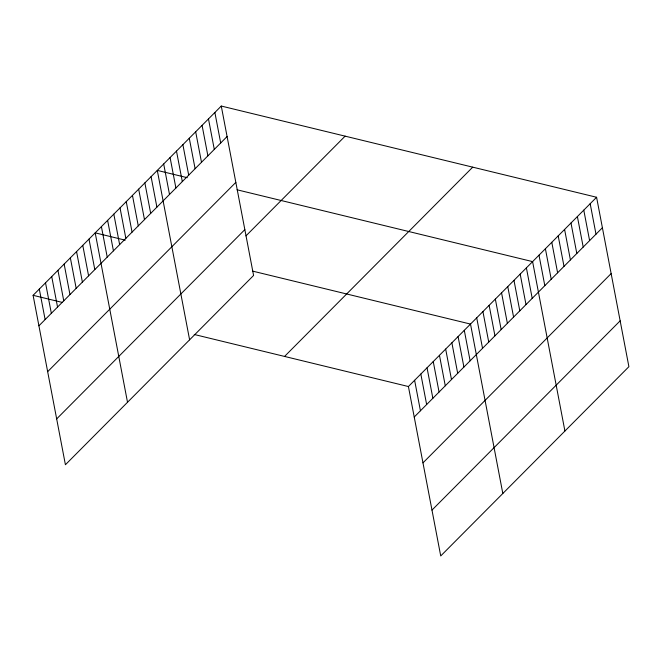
<?xml version="1.0" encoding="UTF-8"?>
<svg xmlns="http://www.w3.org/2000/svg" width="662" height="662" viewBox="0 0 662 662"><rect width="100%" height="100%" fill="white"/><g stroke="black" fill="none" stroke-linecap="round" stroke-linejoin="round"><path stroke-width="0.99" d="M221.273 106.052L253.587 275.466L65.414 464.741L33.1 295.318L221.273 106.052L596.586 197.259L628.9 366.682L440.727 555.948L408.413 386.534L596.586 197.259M38.917 325.812L227.091 136.537M47.664 371.655L235.838 182.381M56.675 418.889L244.841 229.623M245.958 235.895L345.125 136.149M284.561 356.437L472.726 167.163M414.23 417.027L602.395 227.753M422.968 462.87L611.142 273.596M431.98 510.104L620.153 320.83M187.321 177.697L157.291 170.399L189.613 339.821M237.046 189.787L532.604 261.614L564.918 431.028M125.226 240.157L95.196 232.858L127.518 402.281M252.421 271.072L470.508 324.074L502.822 493.488M33.1 295.318L62.187 302.393M194.256 334.484L408.413 386.534M590.181 203.697L595.999 234.191M583.785 210.135L589.602 240.62M577.388 216.565L583.205 247.058M570.992 223.003L576.809 253.496M564.595 229.441L570.412 259.926M558.198 235.871L564.007 266.364M551.794 242.309L557.611 272.802M545.397 248.747L551.214 279.232M539 255.176L544.818 285.67M526.398 267.862L532.207 298.347M520.183 274.109L526 304.594M513.977 280.357L519.794 310.842M507.762 286.596L513.58 317.09M501.556 292.844L507.373 323.337M495.342 299.092L501.159 329.577M489.135 305.339L494.953 335.824M482.929 311.587L488.738 342.072M476.714 317.826L482.532 348.32M464.294 330.321L470.111 360.807M458.087 336.569L463.905 367.054M451.881 342.808L457.69 373.302M445.667 349.056L451.484 379.549M439.46 355.304L445.278 385.797M433.246 361.551L439.063 392.036M427.04 367.799L432.857 398.284M420.825 374.038L426.642 404.532M414.619 380.286L420.436 410.779M214.877 112.482L220.694 142.975M208.48 118.92L214.289 149.405M202.076 125.358L207.893 155.843M195.679 131.788L201.496 162.281M189.282 138.226L195.1 168.711M182.886 144.664L188.703 175.149M176.489 151.093L182.307 181.587M170.093 157.531L175.902 188.016M163.688 163.969L169.505 194.454M151.085 176.646L156.902 207.14M144.87 182.894L150.688 213.379M138.664 189.142L144.482 219.627M132.458 195.381L138.267 225.874M126.243 201.629L132.061 232.122M120.037 207.876L125.854 238.37M113.823 214.124L119.64 244.609M107.616 220.372L113.434 250.857M101.41 226.611L107.219 257.104M88.989 239.106L94.807 269.6M82.775 245.354L88.592 275.839M76.569 251.601L82.386 282.086M70.354 257.841L76.171 288.334M64.148 264.088L69.965 294.582M57.942 270.336L63.759 300.821M51.727 276.584L57.544 307.069M45.521 282.831L51.338 313.316M39.306 289.071L45.124 319.564"/></g></svg>
